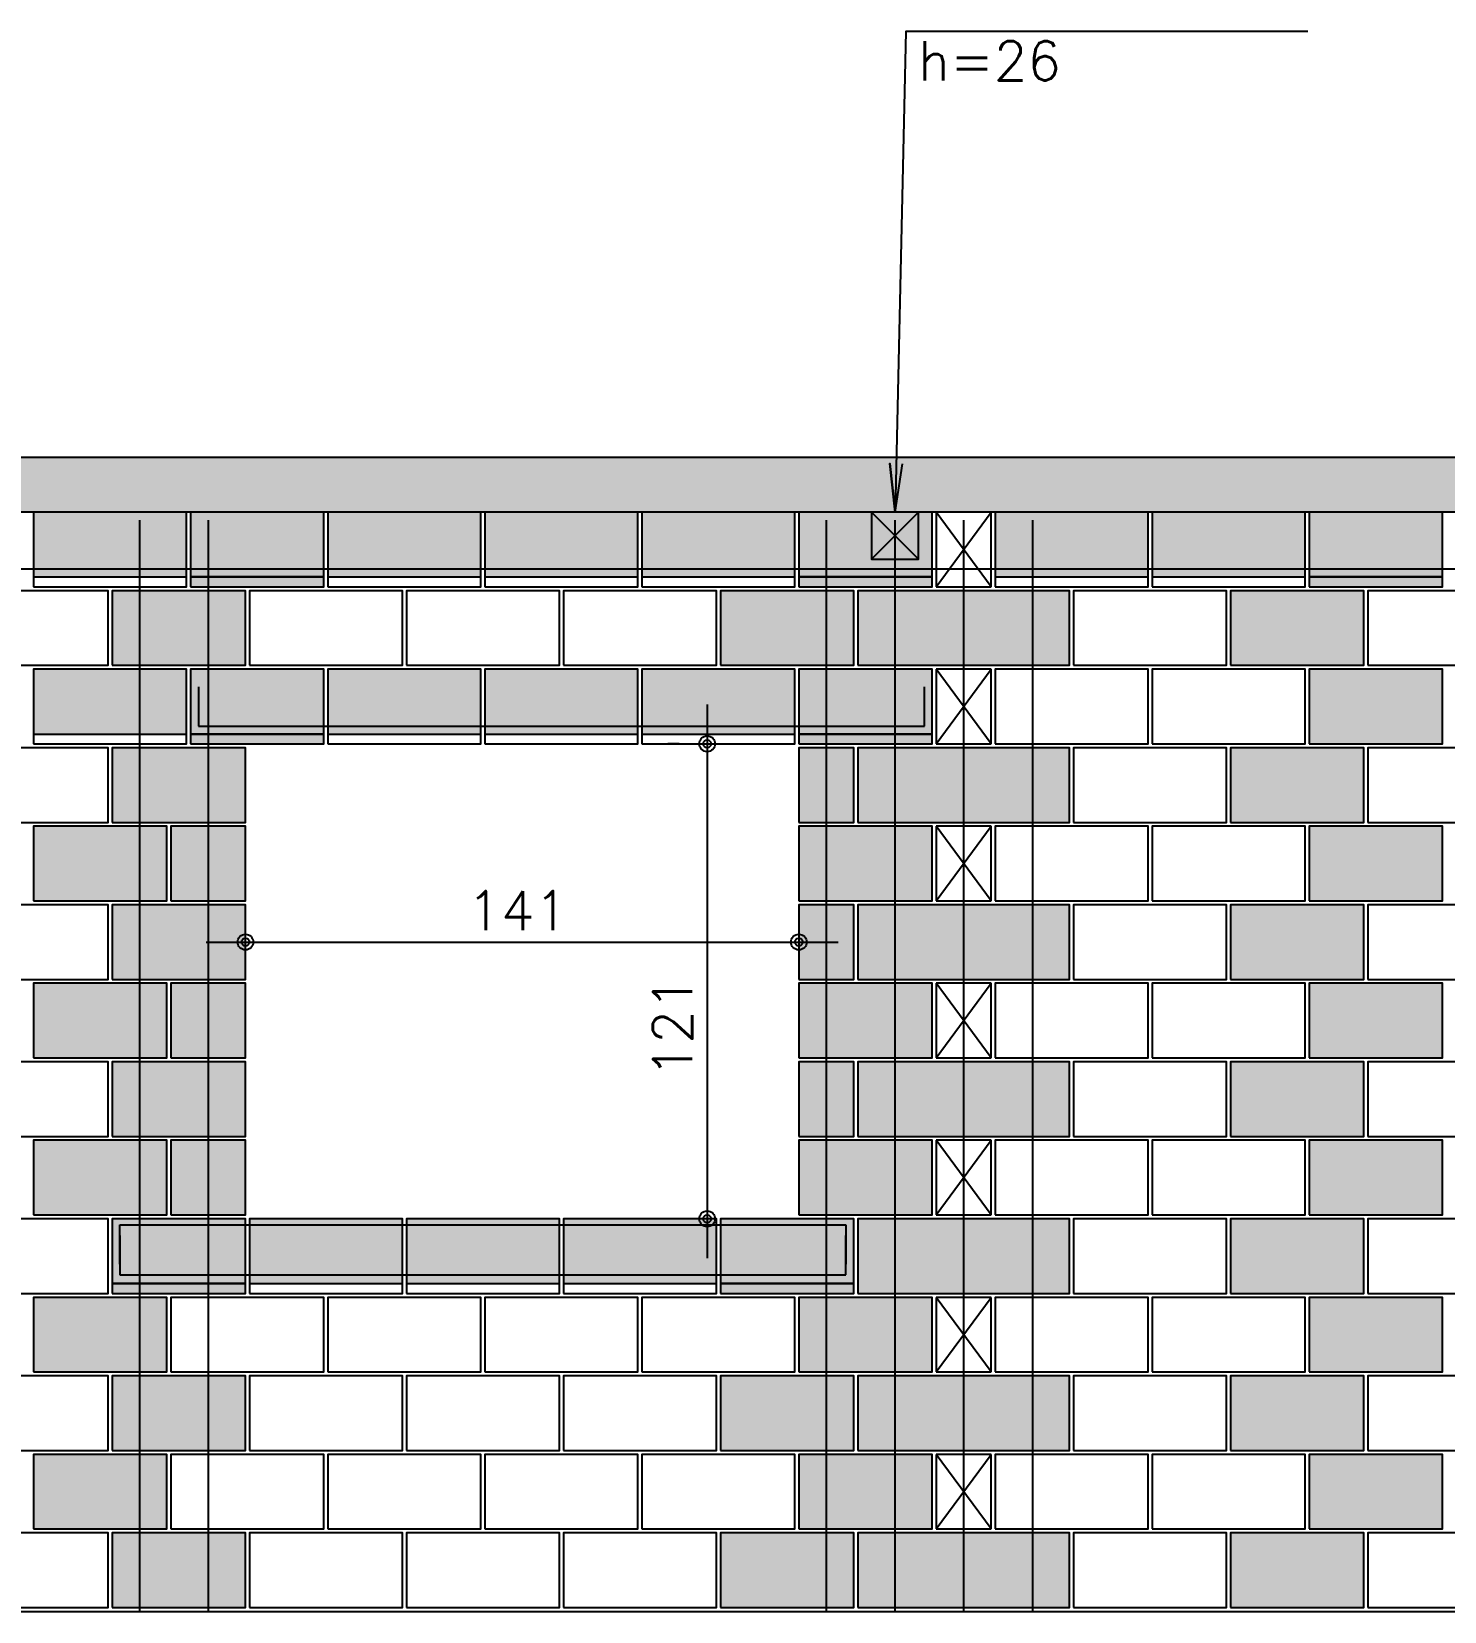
# Model space of a CAD drawing. Extents: x -1 to 122, y -1 to 61.
# Drawn here: x 51.9 to 59.1, y 47.7 to 55.75 of the extents above; entities that cross this region are included whole.
import ezdxf

# ---------------------------------------------------------------- set-up
doc = ezdxf.new("R2010")
doc.units = 0
doc.header["$MEASUREMENT"] = 0
for name, color, linetype in [('PENA_01', 1, 'CONTINUOUS'), ('PENA_02', 2, 'CONTINUOUS'), ('PENA_03', 3, 'CONTINUOUS'), ('PENA_05', 5, 'CONTINUOUS'), ('PENA_09', 254, 'CONTINUOUS'), ('PENA_11', 252, 'CONTINUOUS'), ('PENA_19', 240, 'CONTINUOUS'), ('PENA_21', 100, 'CONTINUOUS'), ('PENA_23', 50, 'CONTINUOUS'), ('PENA_28', 135, 'CONTINUOUS')]:
    doc.layers.add(name, color=color, linetype=linetype)
doc.styles.get("Standard").update_dxf_attribs({"font": 'ROMANS.SHX'})

msp = doc.modelspace()

# ---------------------------------------------------------------- linework, layer by layer
at = {"layer": 'PENA_01', "linetype": 'Continuous'}
for p, q in [((56.184614, 53.302902), (56.424614, 53.062902)), ((56.424614, 53.302902), (56.184614, 53.062902)), ((51.913975, 52.972902), (52.693975, 52.972902)), ((52.713975, 52.972902), (53.393975, 52.972902)), ((53.413975, 52.972902), (54.193975, 52.972902)), ((54.213975, 52.972902), (54.993975, 52.972902)), ((55.013975, 52.972902), (55.793975, 52.972902)), ((55.813975, 52.972902), (56.493975, 52.972902)), ((56.813975, 52.972902), (57.593975, 52.972902)), ((57.613975, 52.972902), (58.393975, 52.972902)), ((58.413975, 52.972902), (59.093975, 52.972902)), ((55.347087, 52.322902), (55.347087, 49.502902)), ((51.913975, 52.172902), (52.693975, 52.172902)), ((52.713975, 52.172902), (53.393975, 52.172902)), ((53.413975, 52.172902), (54.193975, 52.172902)), ((54.213975, 52.172902), (54.993975, 52.172902)), ((55.013975, 52.172902), (55.793975, 52.172902)), ((55.813975, 52.172902), (56.493975, 52.172902)), ((55.203975, 52.122902), (55.147087, 52.122902)), ((52.793975, 51.112902), (56.013975, 51.112902)), ((55.213975, 49.702902), (55.147087, 49.702902)), ((52.313975, 49.372902), (52.993975, 49.372902)), ((53.013975, 49.372902), (53.793975, 49.372902)), ((53.813975, 49.372902), (54.593975, 49.372902)), ((54.613975, 49.372902), (55.393975, 49.372902)), ((55.413975, 49.372902), (56.093975, 49.372902))]:
    msp.add_line(p, q, dxfattribs=at)
msp.add_lwpolyline([(56.184614, 53.302902), (56.184614, 53.062902), (56.424614, 53.062902), (56.424614, 53.302902), (56.184614, 53.302902)], dxfattribs=at)
at = {"layer": 'PENA_02', "linetype": 'Continuous'}
for p, q in [((56.793975, 53.302902), (56.513975, 53.302902)), ((56.513975, 53.302902), (56.513975, 52.922902)), ((56.793975, 52.922902), (56.793975, 53.302902)), ((56.513975, 52.922902), (56.793975, 52.922902)), ((56.793975, 52.502902), (56.513975, 52.502902)), ((56.513975, 52.502902), (56.513975, 52.122902)), ((56.793975, 52.122902), (56.793975, 52.502902)), ((56.513975, 52.122902), (56.793975, 52.122902)), ((56.793975, 51.702902), (56.513975, 51.702902)), ((56.513975, 51.702902), (56.513975, 51.322902)), ((56.793975, 51.322902), (56.793975, 51.702902)), ((56.513975, 51.322902), (56.793975, 51.322902)), ((56.793975, 50.902902), (56.513975, 50.902902)), ((56.513975, 50.902902), (56.513975, 50.522902)), ((56.793975, 50.522902), (56.793975, 50.902902)), ((56.513975, 50.522902), (56.793975, 50.522902)), ((56.793975, 50.102902), (56.513975, 50.102902)), ((56.513975, 50.102902), (56.513975, 49.722902)), ((56.793975, 49.722902), (56.793975, 50.102902)), ((56.513975, 49.722902), (56.793975, 49.722902)), ((56.793975, 49.302902), (56.513975, 49.302902)), ((56.513975, 49.302902), (56.513975, 48.922902)), ((56.793975, 48.922902), (56.793975, 49.302902)), ((56.513975, 48.922902), (56.793975, 48.922902)), ((56.793975, 48.502902), (56.513975, 48.502902)), ((56.513975, 48.502902), (56.513975, 48.122902)), ((56.793975, 48.122902), (56.793975, 48.502902)), ((56.513975, 48.122902), (56.793975, 48.122902)), ((24.013975, 47.702902), (64.493975, 47.702902)), ((24.013975, 47.702902), (64.353975, 47.702902))]:
    msp.add_line(p, q, dxfattribs=at)
for points in [[(24.013975, 53.302902), (24.013975, 53.582902), (64.493975, 53.582902), (64.493975, 53.302902), (32.113975, 53.302902), (32.113975, 52.122902), (24.593975, 52.122902), (24.593975, 53.302902), (24.013975, 53.302902)], [(51.913975, 52.922902), (52.693975, 52.922902), (52.693975, 53.302902), (51.913975, 53.302902), (51.913975, 52.922902)], [(52.713975, 52.922902), (53.393975, 52.922902), (53.393975, 53.302902), (52.713975, 53.302902), (52.713975, 52.922902)], [(53.413975, 52.922902), (54.193975, 52.922902), (54.193975, 53.302902), (53.413975, 53.302902), (53.413975, 52.922902)], [(54.213975, 52.922902), (54.993975, 52.922902), (54.993975, 53.302902), (54.213975, 53.302902), (54.213975, 52.922902)], [(55.013975, 52.922902), (55.793975, 52.922902), (55.793975, 53.302902), (55.013975, 53.302902), (55.013975, 52.922902)], [(55.813975, 52.922902), (56.493975, 52.922902), (56.493975, 53.302902), (55.813975, 53.302902), (55.813975, 52.922902)], [(56.813975, 52.922902), (57.593975, 52.922902), (57.593975, 53.302902), (56.813975, 53.302902), (56.813975, 52.922902)], [(57.613975, 52.922902), (58.393975, 52.922902), (58.393975, 53.302902), (57.613975, 53.302902), (57.613975, 52.922902)], [(58.413975, 52.922902), (59.093975, 52.922902), (59.093975, 53.302902), (58.413975, 53.302902), (58.413975, 52.922902)], [(51.513975, 52.522902), (52.293975, 52.522902), (52.293975, 52.902902), (51.513975, 52.902902), (51.513975, 52.522902)], [(52.313975, 52.522902), (52.993975, 52.522902), (52.993975, 52.902902), (52.313975, 52.902902), (52.313975, 52.522902)], [(53.013975, 52.522902), (53.793975, 52.522902), (53.793975, 52.902902), (53.013975, 52.902902), (53.013975, 52.522902)], [(53.813975, 52.522902), (54.593975, 52.522902), (54.593975, 52.902902), (53.813975, 52.902902), (53.813975, 52.522902)], [(54.613975, 52.522902), (55.393975, 52.522902), (55.393975, 52.902902), (54.613975, 52.902902), (54.613975, 52.522902)], [(55.413975, 52.522902), (56.093975, 52.522902), (56.093975, 52.902902), (55.413975, 52.902902), (55.413975, 52.522902)], [(56.113975, 52.522902), (57.193975, 52.522902), (57.193975, 52.902902), (56.113975, 52.902902), (56.113975, 52.522902)], [(57.213975, 52.522902), (57.993975, 52.522902), (57.993975, 52.902902), (57.213975, 52.902902), (57.213975, 52.522902)], [(58.013975, 52.522902), (58.693975, 52.522902), (58.693975, 52.902902), (58.013975, 52.902902), (58.013975, 52.522902)], [(58.713975, 52.522902), (59.493975, 52.522902), (59.493975, 52.902902), (58.713975, 52.902902), (58.713975, 52.522902)], [(51.913975, 52.122902), (52.693975, 52.122902), (52.693975, 52.502902), (51.913975, 52.502902), (51.913975, 52.122902)], [(52.713975, 52.122902), (53.393975, 52.122902), (53.393975, 52.502902), (52.713975, 52.502902), (52.713975, 52.122902)], [(53.413975, 52.122902), (54.193975, 52.122902), (54.193975, 52.502902), (53.413975, 52.502902), (53.413975, 52.122902)], [(54.213975, 52.122902), (54.993975, 52.122902), (54.993975, 52.502902), (54.213975, 52.502902), (54.213975, 52.122902)], [(55.013975, 52.122902), (55.793975, 52.122902), (55.793975, 52.502902), (55.013975, 52.502902), (55.013975, 52.122902)], [(55.813975, 52.122902), (56.493975, 52.122902), (56.493975, 52.502902), (55.813975, 52.502902), (55.813975, 52.122902)], [(56.813975, 52.122902), (57.593975, 52.122902), (57.593975, 52.502902), (56.813975, 52.502902), (56.813975, 52.122902)], [(57.613975, 52.122902), (58.393975, 52.122902), (58.393975, 52.502902), (57.613975, 52.502902), (57.613975, 52.122902)], [(58.413975, 52.122902), (59.093975, 52.122902), (59.093975, 52.502902), (58.413975, 52.502902), (58.413975, 52.122902)], [(51.513975, 51.722902), (52.293975, 51.722902), (52.293975, 52.102902), (51.513975, 52.102902), (51.513975, 51.722902)], [(52.313975, 51.722902), (52.993975, 51.722902), (52.993975, 52.102902), (52.313975, 52.102902), (52.313975, 51.722902)], [(55.813975, 51.722902), (56.093975, 51.722902), (56.093975, 52.102902), (55.813975, 52.102902), (55.813975, 51.722902)], [(56.113975, 51.722902), (57.193975, 51.722902), (57.193975, 52.102902), (56.113975, 52.102902), (56.113975, 51.722902)], [(57.213975, 51.722902), (57.993975, 51.722902), (57.993975, 52.102902), (57.213975, 52.102902), (57.213975, 51.722902)], [(58.013975, 51.722902), (58.693975, 51.722902), (58.693975, 52.102902), (58.013975, 52.102902), (58.013975, 51.722902)], [(58.713975, 51.722902), (59.493975, 51.722902), (59.493975, 52.102902), (58.713975, 52.102902), (58.713975, 51.722902)], [(51.913975, 51.322902), (52.593975, 51.322902), (52.593975, 51.702902), (51.913975, 51.702902), (51.913975, 51.322902)], [(52.613975, 51.322902), (52.993975, 51.322902), (52.993975, 51.702902), (52.613975, 51.702902), (52.613975, 51.322902)], [(55.813975, 51.322902), (56.493975, 51.322902), (56.493975, 51.702902), (55.813975, 51.702902), (55.813975, 51.322902)], [(56.813975, 51.322902), (57.593975, 51.322902), (57.593975, 51.702902), (56.813975, 51.702902), (56.813975, 51.322902)], [(57.613975, 51.322902), (58.393975, 51.322902), (58.393975, 51.702902), (57.613975, 51.702902), (57.613975, 51.322902)], [(58.413975, 51.322902), (59.093975, 51.322902), (59.093975, 51.702902), (58.413975, 51.702902), (58.413975, 51.322902)], [(51.513975, 50.922902), (52.293975, 50.922902), (52.293975, 51.302902), (51.513975, 51.302902), (51.513975, 50.922902)], [(52.313975, 50.922902), (52.993975, 50.922902), (52.993975, 51.302902), (52.313975, 51.302902), (52.313975, 50.922902)], [(55.813975, 50.922902), (56.093975, 50.922902), (56.093975, 51.302902), (55.813975, 51.302902), (55.813975, 50.922902)], [(56.113975, 50.922902), (57.193975, 50.922902), (57.193975, 51.302902), (56.113975, 51.302902), (56.113975, 50.922902)], [(57.213975, 50.922902), (57.993975, 50.922902), (57.993975, 51.302902), (57.213975, 51.302902), (57.213975, 50.922902)], [(58.013975, 50.922902), (58.693975, 50.922902), (58.693975, 51.302902), (58.013975, 51.302902), (58.013975, 50.922902)], [(58.713975, 50.922902), (59.493975, 50.922902), (59.493975, 51.302902), (58.713975, 51.302902), (58.713975, 50.922902)], [(51.913975, 50.522902), (52.593975, 50.522902), (52.593975, 50.902902), (51.913975, 50.902902), (51.913975, 50.522902)], [(52.613975, 50.522902), (52.993975, 50.522902), (52.993975, 50.902902), (52.613975, 50.902902), (52.613975, 50.522902)], [(55.813975, 50.522902), (56.493975, 50.522902), (56.493975, 50.902902), (55.813975, 50.902902), (55.813975, 50.522902)], [(56.813975, 50.522902), (57.593975, 50.522902), (57.593975, 50.902902), (56.813975, 50.902902), (56.813975, 50.522902)], [(57.613975, 50.522902), (58.393975, 50.522902), (58.393975, 50.902902), (57.613975, 50.902902), (57.613975, 50.522902)], [(58.413975, 50.522902), (59.093975, 50.522902), (59.093975, 50.902902), (58.413975, 50.902902), (58.413975, 50.522902)], [(51.513975, 50.122902), (52.293975, 50.122902), (52.293975, 50.502902), (51.513975, 50.502902), (51.513975, 50.122902)], [(52.313975, 50.122902), (52.993975, 50.122902), (52.993975, 50.502902), (52.313975, 50.502902), (52.313975, 50.122902)], [(55.813975, 50.122902), (56.093975, 50.122902), (56.093975, 50.502902), (55.813975, 50.502902), (55.813975, 50.122902)], [(56.113975, 50.122902), (57.193975, 50.122902), (57.193975, 50.502902), (56.113975, 50.502902), (56.113975, 50.122902)], [(57.213975, 50.122902), (57.993975, 50.122902), (57.993975, 50.502902), (57.213975, 50.502902), (57.213975, 50.122902)], [(58.013975, 50.122902), (58.693975, 50.122902), (58.693975, 50.502902), (58.013975, 50.502902), (58.013975, 50.122902)], [(58.713975, 50.122902), (59.493975, 50.122902), (59.493975, 50.502902), (58.713975, 50.502902), (58.713975, 50.122902)], [(51.913975, 49.722902), (52.593975, 49.722902), (52.593975, 50.102902), (51.913975, 50.102902), (51.913975, 49.722902)], [(52.613975, 49.722902), (52.993975, 49.722902), (52.993975, 50.102902), (52.613975, 50.102902), (52.613975, 49.722902)], [(55.813975, 49.722902), (56.493975, 49.722902), (56.493975, 50.102902), (55.813975, 50.102902), (55.813975, 49.722902)], [(56.813975, 49.722902), (57.593975, 49.722902), (57.593975, 50.102902), (56.813975, 50.102902), (56.813975, 49.722902)], [(57.613975, 49.722902), (58.393975, 49.722902), (58.393975, 50.102902), (57.613975, 50.102902), (57.613975, 49.722902)], [(58.413975, 49.722902), (59.093975, 49.722902), (59.093975, 50.102902), (58.413975, 50.102902), (58.413975, 49.722902)], [(51.513975, 49.322902), (52.293975, 49.322902), (52.293975, 49.702902), (51.513975, 49.702902), (51.513975, 49.322902)], [(52.313975, 49.322902), (52.993975, 49.322902), (52.993975, 49.702902), (52.313975, 49.702902), (52.313975, 49.322902)], [(53.013975, 49.322902), (53.793975, 49.322902), (53.793975, 49.702902), (53.013975, 49.702902), (53.013975, 49.322902)], [(53.813975, 49.322902), (54.593975, 49.322902), (54.593975, 49.702902), (53.813975, 49.702902), (53.813975, 49.322902)], [(54.613975, 49.322902), (55.393975, 49.322902), (55.393975, 49.702902), (54.613975, 49.702902), (54.613975, 49.322902)], [(55.413975, 49.322902), (56.093975, 49.322902), (56.093975, 49.702902), (55.413975, 49.702902), (55.413975, 49.322902)], [(56.113975, 49.322902), (57.193975, 49.322902), (57.193975, 49.702902), (56.113975, 49.702902), (56.113975, 49.322902)], [(57.213975, 49.322902), (57.993975, 49.322902), (57.993975, 49.702902), (57.213975, 49.702902), (57.213975, 49.322902)], [(58.013975, 49.322902), (58.693975, 49.322902), (58.693975, 49.702902), (58.013975, 49.702902), (58.013975, 49.322902)], [(58.713975, 49.322902), (59.493975, 49.322902), (59.493975, 49.702902), (58.713975, 49.702902), (58.713975, 49.322902)], [(51.913975, 48.922902), (52.593975, 48.922902), (52.593975, 49.302902), (51.913975, 49.302902), (51.913975, 48.922902)], [(52.613975, 48.922902), (53.393975, 48.922902), (53.393975, 49.302902), (52.613975, 49.302902), (52.613975, 48.922902)], [(53.413975, 48.922902), (54.193975, 48.922902), (54.193975, 49.302902), (53.413975, 49.302902), (53.413975, 48.922902)], [(54.213975, 48.922902), (54.993975, 48.922902), (54.993975, 49.302902), (54.213975, 49.302902), (54.213975, 48.922902)], [(55.013975, 48.922902), (55.793975, 48.922902), (55.793975, 49.302902), (55.013975, 49.302902), (55.013975, 48.922902)], [(55.813975, 48.922902), (56.493975, 48.922902), (56.493975, 49.302902), (55.813975, 49.302902), (55.813975, 48.922902)], [(56.813975, 48.922902), (57.593975, 48.922902), (57.593975, 49.302902), (56.813975, 49.302902), (56.813975, 48.922902)], [(57.613975, 48.922902), (58.393975, 48.922902), (58.393975, 49.302902), (57.613975, 49.302902), (57.613975, 48.922902)], [(58.413975, 48.922902), (59.093975, 48.922902), (59.093975, 49.302902), (58.413975, 49.302902), (58.413975, 48.922902)], [(51.513975, 48.522902), (52.293975, 48.522902), (52.293975, 48.902902), (51.513975, 48.902902), (51.513975, 48.522902)], [(52.313975, 48.522902), (52.993975, 48.522902), (52.993975, 48.902902), (52.313975, 48.902902), (52.313975, 48.522902)], [(53.013975, 48.522902), (53.793975, 48.522902), (53.793975, 48.902902), (53.013975, 48.902902), (53.013975, 48.522902)], [(53.813975, 48.522902), (54.593975, 48.522902), (54.593975, 48.902902), (53.813975, 48.902902), (53.813975, 48.522902)], [(54.613975, 48.522902), (55.393975, 48.522902), (55.393975, 48.902902), (54.613975, 48.902902), (54.613975, 48.522902)], [(55.413975, 48.522902), (56.093975, 48.522902), (56.093975, 48.902902), (55.413975, 48.902902), (55.413975, 48.522902)], [(56.113975, 48.522902), (57.193975, 48.522902), (57.193975, 48.902902), (56.113975, 48.902902), (56.113975, 48.522902)], [(57.213975, 48.522902), (57.993975, 48.522902), (57.993975, 48.902902), (57.213975, 48.902902), (57.213975, 48.522902)], [(58.013975, 48.522902), (58.693975, 48.522902), (58.693975, 48.902902), (58.013975, 48.902902), (58.013975, 48.522902)], [(58.713975, 48.522902), (59.493975, 48.522902), (59.493975, 48.902902), (58.713975, 48.902902), (58.713975, 48.522902)], [(51.913975, 48.122902), (52.593975, 48.122902), (52.593975, 48.502902), (51.913975, 48.502902), (51.913975, 48.122902)], [(52.613975, 48.122902), (53.393975, 48.122902), (53.393975, 48.502902), (52.613975, 48.502902), (52.613975, 48.122902)], [(53.413975, 48.122902), (54.193975, 48.122902), (54.193975, 48.502902), (53.413975, 48.502902), (53.413975, 48.122902)], [(54.213975, 48.122902), (54.993975, 48.122902), (54.993975, 48.502902), (54.213975, 48.502902), (54.213975, 48.122902)], [(55.013975, 48.122902), (55.793975, 48.122902), (55.793975, 48.502902), (55.013975, 48.502902), (55.013975, 48.122902)], [(55.813975, 48.122902), (56.493975, 48.122902), (56.493975, 48.502902), (55.813975, 48.502902), (55.813975, 48.122902)], [(56.813975, 48.122902), (57.593975, 48.122902), (57.593975, 48.502902), (56.813975, 48.502902), (56.813975, 48.122902)], [(57.613975, 48.122902), (58.393975, 48.122902), (58.393975, 48.502902), (57.613975, 48.502902), (57.613975, 48.122902)], [(58.413975, 48.122902), (59.093975, 48.122902), (59.093975, 48.502902), (58.413975, 48.502902), (58.413975, 48.122902)], [(51.513975, 47.722902), (52.293975, 47.722902), (52.293975, 48.102902), (51.513975, 48.102902), (51.513975, 47.722902)], [(52.313975, 47.722902), (52.993975, 47.722902), (52.993975, 48.102902), (52.313975, 48.102902), (52.313975, 47.722902)], [(53.013975, 47.722902), (53.793975, 47.722902), (53.793975, 48.102902), (53.013975, 48.102902), (53.013975, 47.722902)], [(53.813975, 47.722902), (54.593975, 47.722902), (54.593975, 48.102902), (53.813975, 48.102902), (53.813975, 47.722902)], [(54.613975, 47.722902), (55.393975, 47.722902), (55.393975, 48.102902), (54.613975, 48.102902), (54.613975, 47.722902)], [(55.413975, 47.722902), (56.093975, 47.722902), (56.093975, 48.102902), (55.413975, 48.102902), (55.413975, 47.722902)], [(56.113975, 47.722902), (57.193975, 47.722902), (57.193975, 48.102902), (56.113975, 48.102902), (56.113975, 47.722902)], [(57.213975, 47.722902), (57.993975, 47.722902), (57.993975, 48.102902), (57.213975, 48.102902), (57.213975, 47.722902)], [(58.013975, 47.722902), (58.693975, 47.722902), (58.693975, 48.102902), (58.013975, 48.102902), (58.013975, 47.722902)], [(58.713975, 47.722902), (59.493975, 47.722902), (59.493975, 48.102902), (58.713975, 48.102902), (58.713975, 47.722902)]]:
    msp.add_lwpolyline(points, dxfattribs=at)
for centre, radius in [((55.347087, 52.122902), 0.04), ((55.347087, 52.122902), 0.02), ((52.993975, 51.112902), 0.04), ((52.993975, 51.112902), 0.02), ((55.813975, 51.112902), 0.04), ((55.813975, 51.112902), 0.02), ((55.347087, 49.702902), 0.04), ((55.347087, 49.702902), 0.02)]:
    msp.add_circle(centre, radius, dxfattribs=at)
at = {"layer": 'PENA_03', "linetype": 'Continuous'}
for p, q in [((56.513975, 52.922902), (56.793975, 53.302902)), ((56.793975, 52.922902), (56.513975, 53.302902)), ((56.513975, 52.122902), (56.793975, 52.502902)), ((56.793975, 52.122902), (56.513975, 52.502902)), ((55.403975, 52.122902), (55.403975, 52.122902)), ((56.513975, 51.322902), (56.793975, 51.702902)), ((56.793975, 51.322902), (56.513975, 51.702902)), ((52.993975, 51.112902), (52.993975, 51.112902)), ((55.813975, 51.112902), (55.813975, 51.112902)), ((56.513975, 50.522902), (56.793975, 50.902902)), ((56.793975, 50.522902), (56.513975, 50.902902)), ((56.513975, 49.722902), (56.793975, 50.102902)), ((56.793975, 49.722902), (56.513975, 50.102902)), ((55.413975, 49.702902), (55.413975, 49.702902)), ((56.513975, 48.922902), (56.793975, 49.302902)), ((56.793975, 48.922902), (56.513975, 49.302902)), ((56.513975, 48.122902), (56.793975, 48.502902)), ((56.793975, 48.122902), (56.513975, 48.502902))]:
    msp.add_line(p, q, dxfattribs=at)
msp.add_lwpolyline([(58.408544, 55.751419), (56.359453, 55.751419), (56.304614, 53.302902), (56.27754, 53.551432), (56.304614, 53.302902), (56.342787, 53.549971)], dxfattribs=at)
at = {"layer": 'PENA_05', "linetype": 'Continuous'}
for p, q in [((64.393975, 53.012901), (47.89812, 53.012906)), ((52.753975, 52.412902), (52.753975, 52.212902)), ((56.453975, 52.212902), (56.453975, 52.412902)), ((52.753975, 52.212902), (56.453975, 52.212902)), ((52.353975, 49.471801), (52.353975, 49.671801)), ((52.353975, 49.671801), (56.053975, 49.671801)), ((56.053975, 49.671801), (56.053975, 49.471801)), ((52.353975, 49.617707), (52.353975, 49.417707)), ((56.053975, 49.417707), (56.053975, 49.617707)), ((52.353975, 49.417707), (56.053975, 49.417707))]:
    msp.add_line(p, q, dxfattribs=at)
for points in [[(52.453975, 53.262902), (52.453975, 47.702902)], [(52.803975, 53.262902), (52.803975, 47.702902)], [(55.953975, 53.262902), (55.953975, 47.702902)], [(56.303975, 53.262902), (56.303975, 47.702902)], [(56.653975, 53.262902), (56.653975, 47.702902)], [(57.003975, 53.262902), (57.003975, 47.702902)]]:
    msp.add_lwpolyline(points, dxfattribs=at)
at = {"layer": 'PENA_09', "linetype": 'Continuous'}
for points in [[(51.913975, 52.972902), (52.693975, 52.972902), (52.693975, 53.302902), (51.913975, 53.302902), (51.913975, 52.972902)], [(52.713975, 52.972902), (53.393975, 52.972902), (53.393975, 53.302902), (52.713975, 53.302902), (52.713975, 52.972902)], [(53.413975, 52.972902), (54.193975, 52.972902), (54.193975, 53.302902), (53.413975, 53.302902), (53.413975, 52.972902)], [(54.213975, 52.972902), (54.993975, 52.972902), (54.993975, 53.302902), (54.213975, 53.302902), (54.213975, 52.972902)], [(55.013975, 52.972902), (55.793975, 52.972902), (55.793975, 53.302902), (55.013975, 53.302902), (55.013975, 52.972902)], [(55.813975, 52.972902), (56.493975, 52.972902), (56.493975, 53.302902), (55.813975, 53.302902), (55.813975, 52.972902)], [(56.813975, 52.972902), (57.593975, 52.972902), (57.593975, 53.302902), (56.813975, 53.302902), (56.813975, 52.972902)], [(57.613975, 52.972902), (58.393975, 52.972902), (58.393975, 53.302902), (57.613975, 53.302902), (57.613975, 52.972902)], [(58.413975, 52.972902), (59.093975, 52.972902), (59.093975, 53.302902), (58.413975, 53.302902), (58.413975, 52.972902)], [(51.913975, 52.172902), (52.693975, 52.172902), (52.693975, 52.502902), (51.913975, 52.502902), (51.913975, 52.172902)], [(52.713975, 52.172902), (53.393975, 52.172902), (53.393975, 52.502902), (52.713975, 52.502902), (52.713975, 52.172902)], [(53.413975, 52.172902), (54.193975, 52.172902), (54.193975, 52.502902), (53.413975, 52.502902), (53.413975, 52.172902)], [(54.213975, 52.172902), (54.993975, 52.172902), (54.993975, 52.502902), (54.213975, 52.502902), (54.213975, 52.172902)], [(55.013975, 52.172902), (55.793975, 52.172902), (55.793975, 52.502902), (55.013975, 52.502902), (55.013975, 52.172902)], [(55.813975, 52.172902), (56.493975, 52.172902), (56.493975, 52.502902), (55.813975, 52.502902), (55.813975, 52.172902)], [(52.313975, 49.372902), (52.993975, 49.372902), (52.993975, 49.702902), (52.313975, 49.702902), (52.313975, 49.372902)], [(53.013975, 49.372902), (53.793975, 49.372902), (53.793975, 49.702902), (53.013975, 49.702902), (53.013975, 49.372902)], [(53.813975, 49.372902), (54.593975, 49.372902), (54.593975, 49.702902), (53.813975, 49.702902), (53.813975, 49.372902)], [(54.613975, 49.372902), (55.393975, 49.372902), (55.393975, 49.702902), (54.613975, 49.702902), (54.613975, 49.372902)], [(55.413975, 49.372902), (56.093975, 49.372902), (56.093975, 49.702902), (55.413975, 49.702902), (55.413975, 49.372902)]]:
    msp.add_lwpolyline(points, dxfattribs=at)
for points in [[(51.913975, 52.972902), (52.693975, 52.972902), (52.693975, 53.302902)], [(51.913975, 52.972902), (52.693975, 53.302902), (51.913975, 53.302902)], [(51.913975, 52.972902), (51.913975, 53.302902), (51.913975, 52.972902)], [(52.713975, 52.972902), (53.393975, 52.972902), (53.393975, 53.302902)], [(52.713975, 52.972902), (53.393975, 53.302902), (52.713975, 53.302902)], [(52.713975, 52.972902), (52.713975, 53.302902), (52.713975, 52.972902)], [(53.413975, 52.972902), (54.193975, 52.972902), (54.193975, 53.302902)], [(53.413975, 52.972902), (54.193975, 53.302902), (53.413975, 53.302902)], [(53.413975, 52.972902), (53.413975, 53.302902), (53.413975, 52.972902)], [(54.213975, 52.972902), (54.993975, 52.972902), (54.993975, 53.302902)], [(54.213975, 52.972902), (54.993975, 53.302902), (54.213975, 53.302902)], [(54.213975, 52.972902), (54.213975, 53.302902), (54.213975, 52.972902)], [(55.013975, 52.972902), (55.793975, 52.972902), (55.793975, 53.302902)], [(55.013975, 52.972902), (55.793975, 53.302902), (55.013975, 53.302902)], [(55.013975, 52.972902), (55.013975, 53.302902), (55.013975, 52.972902)], [(55.813975, 52.972902), (56.493975, 52.972902), (56.493975, 53.302902)], [(55.813975, 52.972902), (56.493975, 53.302902), (55.813975, 53.302902)], [(55.813975, 52.972902), (55.813975, 53.302902), (55.813975, 52.972902)], [(56.813975, 52.972902), (57.593975, 52.972902), (57.593975, 53.302902)], [(56.813975, 52.972902), (57.593975, 53.302902), (56.813975, 53.302902)], [(56.813975, 52.972902), (56.813975, 53.302902), (56.813975, 52.972902)], [(57.613975, 52.972902), (58.393975, 52.972902), (58.393975, 53.302902)], [(57.613975, 52.972902), (58.393975, 53.302902), (57.613975, 53.302902)], [(57.613975, 52.972902), (57.613975, 53.302902), (57.613975, 52.972902)], [(58.413975, 52.972902), (59.093975, 52.972902), (59.093975, 53.302902)], [(58.413975, 52.972902), (59.093975, 53.302902), (58.413975, 53.302902)], [(58.413975, 52.972902), (58.413975, 53.302902), (58.413975, 52.972902)], [(51.913975, 52.172902), (52.693975, 52.172902), (52.693975, 52.502902)], [(51.913975, 52.172902), (52.693975, 52.502902), (51.913975, 52.502902)], [(51.913975, 52.172902), (51.913975, 52.502902), (51.913975, 52.172902)], [(52.713975, 52.172902), (53.393975, 52.172902), (53.393975, 52.502902)], [(52.713975, 52.172902), (53.393975, 52.502902), (52.713975, 52.502902)], [(52.713975, 52.172902), (52.713975, 52.502902), (52.713975, 52.172902)], [(53.413975, 52.172902), (54.193975, 52.172902), (54.193975, 52.502902)], [(53.413975, 52.172902), (54.193975, 52.502902), (53.413975, 52.502902)], [(53.413975, 52.172902), (53.413975, 52.502902), (53.413975, 52.172902)], [(54.213975, 52.172902), (54.993975, 52.172902), (54.993975, 52.502902)], [(54.213975, 52.172902), (54.993975, 52.502902), (54.213975, 52.502902)], [(54.213975, 52.172902), (54.213975, 52.502902), (54.213975, 52.172902)], [(55.013975, 52.172902), (55.793975, 52.172902), (55.793975, 52.502902)], [(55.013975, 52.172902), (55.793975, 52.502902), (55.013975, 52.502902)], [(55.013975, 52.172902), (55.013975, 52.502902), (55.013975, 52.172902)], [(55.813975, 52.172902), (56.493975, 52.172902), (56.493975, 52.502902)], [(55.813975, 52.172902), (56.493975, 52.502902), (55.813975, 52.502902)], [(55.813975, 52.172902), (55.813975, 52.502902), (55.813975, 52.172902)], [(52.313975, 49.372902), (52.993975, 49.372902), (52.993975, 49.702902)], [(52.313975, 49.372902), (52.993975, 49.702902), (52.313975, 49.702902)], [(52.313975, 49.372902), (52.313975, 49.702902), (52.313975, 49.372902)], [(53.013975, 49.372902), (53.793975, 49.372902), (53.793975, 49.702902)], [(53.013975, 49.372902), (53.793975, 49.702902), (53.013975, 49.702902)], [(53.013975, 49.372902), (53.013975, 49.702902), (53.013975, 49.372902)], [(53.813975, 49.372902), (54.593975, 49.372902), (54.593975, 49.702902)], [(53.813975, 49.372902), (54.593975, 49.702902), (53.813975, 49.702902)], [(53.813975, 49.372902), (53.813975, 49.702902), (53.813975, 49.372902)], [(54.613975, 49.372902), (55.393975, 49.372902), (55.393975, 49.702902)], [(54.613975, 49.372902), (55.393975, 49.702902), (54.613975, 49.702902)], [(54.613975, 49.372902), (54.613975, 49.702902), (54.613975, 49.372902)], [(55.413975, 49.372902), (56.093975, 49.372902), (56.093975, 49.702902)], [(55.413975, 49.372902), (56.093975, 49.702902), (55.413975, 49.702902)], [(55.413975, 49.372902), (55.413975, 49.702902), (55.413975, 49.372902)]]:
    msp.add_solid(points, dxfattribs=at)
at = {"layer": 'PENA_11', "linetype": 'Continuous'}
for points in [[(24.013975, 53.302902), (24.013975, 53.582902), (64.493975, 53.582902)], [(24.013975, 53.302902), (64.493975, 53.582902), (24.593975, 53.302902)], [(32.113975, 53.302902), (24.593975, 53.302902), (64.493975, 53.582902)], [(32.113975, 53.302902), (64.493975, 53.582902), (64.493975, 53.302902)]]:
    msp.add_solid(points, dxfattribs=at)
at = {"layer": 'PENA_19', "linetype": 'Continuous'}
for points in [[(56.113975, 52.522902), (57.193975, 52.522902), (57.193975, 52.902902), (56.113975, 52.902902), (56.113975, 52.522902)], [(56.113975, 51.722902), (57.193975, 51.722902), (57.193975, 52.102902), (56.113975, 52.102902), (56.113975, 51.722902)], [(56.113975, 50.922902), (57.193975, 50.922902), (57.193975, 51.302902), (56.113975, 51.302902), (56.113975, 50.922902)], [(56.113975, 50.122902), (57.193975, 50.122902), (57.193975, 50.502902), (56.113975, 50.502902), (56.113975, 50.122902)], [(56.113975, 49.322902), (57.193975, 49.322902), (57.193975, 49.702902), (56.113975, 49.702902), (56.113975, 49.322902)], [(56.113975, 48.522902), (57.193975, 48.522902), (57.193975, 48.902902), (56.113975, 48.902902), (56.113975, 48.522902)], [(56.113975, 47.722902), (57.193975, 47.722902), (57.193975, 48.102902), (56.113975, 48.102902), (56.113975, 47.722902)]]:
    msp.add_lwpolyline(points, dxfattribs=at)
for points in [[(56.113975, 52.522902), (57.193975, 52.522902), (57.193975, 52.902902)], [(56.113975, 52.522902), (57.193975, 52.902902), (56.113975, 52.902902)], [(56.113975, 52.522902), (56.113975, 52.902902), (56.113975, 52.522902)], [(56.113975, 51.722902), (57.193975, 51.722902), (57.193975, 52.102902)], [(56.113975, 51.722902), (57.193975, 52.102902), (56.113975, 52.102902)], [(56.113975, 51.722902), (56.113975, 52.102902), (56.113975, 51.722902)], [(56.113975, 50.922902), (57.193975, 50.922902), (57.193975, 51.302902)], [(56.113975, 50.922902), (57.193975, 51.302902), (56.113975, 51.302902)], [(56.113975, 50.922902), (56.113975, 51.302902), (56.113975, 50.922902)], [(56.113975, 50.122902), (57.193975, 50.122902), (57.193975, 50.502902)], [(56.113975, 50.122902), (57.193975, 50.502902), (56.113975, 50.502902)], [(56.113975, 50.122902), (56.113975, 50.502902), (56.113975, 50.122902)], [(56.113975, 49.322902), (57.193975, 49.322902), (57.193975, 49.702902)], [(56.113975, 49.322902), (57.193975, 49.702902), (56.113975, 49.702902)], [(56.113975, 49.322902), (56.113975, 49.702902), (56.113975, 49.322902)], [(56.113975, 48.522902), (57.193975, 48.522902), (57.193975, 48.902902)], [(56.113975, 48.522902), (57.193975, 48.902902), (56.113975, 48.902902)], [(56.113975, 48.522902), (56.113975, 48.902902), (56.113975, 48.522902)], [(56.113975, 47.722902), (57.193975, 47.722902), (57.193975, 48.102902)], [(56.113975, 47.722902), (57.193975, 48.102902), (56.113975, 48.102902)], [(56.113975, 47.722902), (56.113975, 48.102902), (56.113975, 47.722902)]]:
    msp.add_solid(points, dxfattribs=at)
at = {"layer": 'PENA_21', "linetype": 'Continuous'}
for points in [[(52.713975, 52.922902), (53.393975, 52.922902), (53.393975, 52.972902), (52.713975, 52.972902), (52.713975, 52.922902)], [(55.813975, 52.922902), (56.493975, 52.922902), (56.493975, 52.972902), (55.813975, 52.972902), (55.813975, 52.922902)], [(58.413975, 52.922902), (59.093975, 52.922902), (59.093975, 52.972902), (58.413975, 52.972902), (58.413975, 52.922902)], [(52.313975, 52.522902), (52.993975, 52.522902), (52.993975, 52.902902), (52.313975, 52.902902), (52.313975, 52.522902)], [(55.413975, 52.522902), (56.093975, 52.522902), (56.093975, 52.902902), (55.413975, 52.902902), (55.413975, 52.522902)], [(58.013975, 52.522902), (58.693975, 52.522902), (58.693975, 52.902902), (58.013975, 52.902902), (58.013975, 52.522902)], [(58.413975, 52.122902), (59.093975, 52.122902), (59.093975, 52.502902), (58.413975, 52.502902), (58.413975, 52.122902)], [(52.713975, 52.122902), (53.393975, 52.122902), (53.393975, 52.172902), (52.713975, 52.172902), (52.713975, 52.122902)], [(55.813975, 52.122902), (56.493975, 52.122902), (56.493975, 52.172902), (55.813975, 52.172902), (55.813975, 52.122902)], [(52.313975, 51.722902), (52.993975, 51.722902), (52.993975, 52.102902), (52.313975, 52.102902), (52.313975, 51.722902)], [(58.013975, 51.722902), (58.693975, 51.722902), (58.693975, 52.102902), (58.013975, 52.102902), (58.013975, 51.722902)], [(51.913975, 51.322902), (52.593975, 51.322902), (52.593975, 51.702902), (51.913975, 51.702902), (51.913975, 51.322902)], [(55.813975, 51.322902), (56.493975, 51.322902), (56.493975, 51.702902), (55.813975, 51.702902), (55.813975, 51.322902)], [(58.413975, 51.322902), (59.093975, 51.322902), (59.093975, 51.702902), (58.413975, 51.702902), (58.413975, 51.322902)], [(52.313975, 50.922902), (52.993975, 50.922902), (52.993975, 51.302902), (52.313975, 51.302902), (52.313975, 50.922902)], [(58.013975, 50.922902), (58.693975, 50.922902), (58.693975, 51.302902), (58.013975, 51.302902), (58.013975, 50.922902)], [(51.913975, 50.522902), (52.593975, 50.522902), (52.593975, 50.902902), (51.913975, 50.902902), (51.913975, 50.522902)], [(55.813975, 50.522902), (56.493975, 50.522902), (56.493975, 50.902902), (55.813975, 50.902902), (55.813975, 50.522902)], [(58.413975, 50.522902), (59.093975, 50.522902), (59.093975, 50.902902), (58.413975, 50.902902), (58.413975, 50.522902)], [(52.313975, 50.122902), (52.993975, 50.122902), (52.993975, 50.502902), (52.313975, 50.502902), (52.313975, 50.122902)], [(58.013975, 50.122902), (58.693975, 50.122902), (58.693975, 50.502902), (58.013975, 50.502902), (58.013975, 50.122902)], [(51.913975, 49.722902), (52.593975, 49.722902), (52.593975, 50.102902), (51.913975, 50.102902), (51.913975, 49.722902)], [(55.813975, 49.722902), (56.493975, 49.722902), (56.493975, 50.102902), (55.813975, 50.102902), (55.813975, 49.722902)], [(58.413975, 49.722902), (59.093975, 49.722902), (59.093975, 50.102902), (58.413975, 50.102902), (58.413975, 49.722902)], [(58.013975, 49.322902), (58.693975, 49.322902), (58.693975, 49.702902), (58.013975, 49.702902), (58.013975, 49.322902)], [(52.313975, 49.322902), (52.993975, 49.322902), (52.993975, 49.372902), (52.313975, 49.372902), (52.313975, 49.322902)], [(55.413975, 49.322902), (56.093975, 49.322902), (56.093975, 49.372902), (55.413975, 49.372902), (55.413975, 49.322902)], [(51.913975, 48.922902), (52.593975, 48.922902), (52.593975, 49.302902), (51.913975, 49.302902), (51.913975, 48.922902)], [(55.813975, 48.922902), (56.493975, 48.922902), (56.493975, 49.302902), (55.813975, 49.302902), (55.813975, 48.922902)], [(58.413975, 48.922902), (59.093975, 48.922902), (59.093975, 49.302902), (58.413975, 49.302902), (58.413975, 48.922902)], [(52.313975, 48.522902), (52.993975, 48.522902), (52.993975, 48.902902), (52.313975, 48.902902), (52.313975, 48.522902)], [(55.413975, 48.522902), (56.093975, 48.522902), (56.093975, 48.902902), (55.413975, 48.902902), (55.413975, 48.522902)], [(58.013975, 48.522902), (58.693975, 48.522902), (58.693975, 48.902902), (58.013975, 48.902902), (58.013975, 48.522902)], [(51.913975, 48.122902), (52.593975, 48.122902), (52.593975, 48.502902), (51.913975, 48.502902), (51.913975, 48.122902)], [(55.813975, 48.122902), (56.493975, 48.122902), (56.493975, 48.502902), (55.813975, 48.502902), (55.813975, 48.122902)], [(58.413975, 48.122902), (59.093975, 48.122902), (59.093975, 48.502902), (58.413975, 48.502902), (58.413975, 48.122902)], [(52.313975, 47.722902), (52.993975, 47.722902), (52.993975, 48.102902), (52.313975, 48.102902), (52.313975, 47.722902)], [(55.413975, 47.722902), (56.093975, 47.722902), (56.093975, 48.102902), (55.413975, 48.102902), (55.413975, 47.722902)], [(58.013975, 47.722902), (58.693975, 47.722902), (58.693975, 48.102902), (58.013975, 48.102902), (58.013975, 47.722902)]]:
    msp.add_lwpolyline(points, dxfattribs=at)
for points in [[(52.713975, 52.922902), (53.393975, 52.922902), (53.393975, 52.972902)], [(52.713975, 52.922902), (53.393975, 52.972902), (52.713975, 52.972902)], [(52.713975, 52.922902), (52.713975, 52.972902), (52.713975, 52.922902)], [(55.813975, 52.922902), (56.493975, 52.922902), (56.493975, 52.972902)], [(55.813975, 52.922902), (56.493975, 52.972902), (55.813975, 52.972902)], [(55.813975, 52.922902), (55.813975, 52.972902), (55.813975, 52.922902)], [(58.413975, 52.922902), (59.093975, 52.922902), (59.093975, 52.972902)], [(58.413975, 52.922902), (59.093975, 52.972902), (58.413975, 52.972902)], [(58.413975, 52.922902), (58.413975, 52.972902), (58.413975, 52.922902)], [(52.313975, 52.522902), (52.993975, 52.522902), (52.993975, 52.902902)], [(52.313975, 52.522902), (52.993975, 52.902902), (52.313975, 52.902902)], [(52.313975, 52.522902), (52.313975, 52.902902), (52.313975, 52.522902)], [(55.413975, 52.522902), (56.093975, 52.522902), (56.093975, 52.902902)], [(55.413975, 52.522902), (56.093975, 52.902902), (55.413975, 52.902902)], [(55.413975, 52.522902), (55.413975, 52.902902), (55.413975, 52.522902)], [(58.013975, 52.522902), (58.693975, 52.522902), (58.693975, 52.902902)], [(58.013975, 52.522902), (58.693975, 52.902902), (58.013975, 52.902902)], [(58.013975, 52.522902), (58.013975, 52.902902), (58.013975, 52.522902)], [(58.413975, 52.122902), (59.093975, 52.122902), (59.093975, 52.502902)], [(58.413975, 52.122902), (59.093975, 52.502902), (58.413975, 52.502902)], [(58.413975, 52.122902), (58.413975, 52.502902), (58.413975, 52.122902)], [(52.713975, 52.122902), (53.393975, 52.122902), (53.393975, 52.172902)], [(52.713975, 52.122902), (53.393975, 52.172902), (52.713975, 52.172902)], [(52.713975, 52.122902), (52.713975, 52.172902), (52.713975, 52.122902)], [(55.813975, 52.122902), (56.493975, 52.122902), (56.493975, 52.172902)], [(55.813975, 52.122902), (56.493975, 52.172902), (55.813975, 52.172902)], [(55.813975, 52.122902), (55.813975, 52.172902), (55.813975, 52.122902)], [(52.313975, 51.722902), (52.993975, 51.722902), (52.993975, 52.102902)], [(52.313975, 51.722902), (52.993975, 52.102902), (52.313975, 52.102902)], [(52.313975, 51.722902), (52.313975, 52.102902), (52.313975, 51.722902)], [(58.013975, 51.722902), (58.693975, 51.722902), (58.693975, 52.102902)], [(58.013975, 51.722902), (58.693975, 52.102902), (58.013975, 52.102902)], [(58.013975, 51.722902), (58.013975, 52.102902), (58.013975, 51.722902)], [(51.913975, 51.322902), (52.593975, 51.322902), (52.593975, 51.702902)], [(51.913975, 51.322902), (52.593975, 51.702902), (51.913975, 51.702902)], [(51.913975, 51.322902), (51.913975, 51.702902), (51.913975, 51.322902)], [(55.813975, 51.322902), (56.493975, 51.322902), (56.493975, 51.702902)], [(55.813975, 51.322902), (56.493975, 51.702902), (55.813975, 51.702902)], [(55.813975, 51.322902), (55.813975, 51.702902), (55.813975, 51.322902)], [(58.413975, 51.322902), (59.093975, 51.322902), (59.093975, 51.702902)], [(58.413975, 51.322902), (59.093975, 51.702902), (58.413975, 51.702902)], [(58.413975, 51.322902), (58.413975, 51.702902), (58.413975, 51.322902)], [(52.313975, 50.922902), (52.993975, 50.922902), (52.993975, 51.302902)], [(52.313975, 50.922902), (52.993975, 51.302902), (52.313975, 51.302902)], [(52.313975, 50.922902), (52.313975, 51.302902), (52.313975, 50.922902)], [(58.013975, 50.922902), (58.693975, 50.922902), (58.693975, 51.302902)], [(58.013975, 50.922902), (58.693975, 51.302902), (58.013975, 51.302902)], [(58.013975, 50.922902), (58.013975, 51.302902), (58.013975, 50.922902)], [(51.913975, 50.522902), (52.593975, 50.522902), (52.593975, 50.902902)], [(51.913975, 50.522902), (52.593975, 50.902902), (51.913975, 50.902902)], [(51.913975, 50.522902), (51.913975, 50.902902), (51.913975, 50.522902)], [(55.813975, 50.522902), (56.493975, 50.522902), (56.493975, 50.902902)], [(55.813975, 50.522902), (56.493975, 50.902902), (55.813975, 50.902902)], [(55.813975, 50.522902), (55.813975, 50.902902), (55.813975, 50.522902)], [(58.413975, 50.522902), (59.093975, 50.522902), (59.093975, 50.902902)], [(58.413975, 50.522902), (59.093975, 50.902902), (58.413975, 50.902902)], [(58.413975, 50.522902), (58.413975, 50.902902), (58.413975, 50.522902)], [(52.313975, 50.122902), (52.993975, 50.122902), (52.993975, 50.502902)], [(52.313975, 50.122902), (52.993975, 50.502902), (52.313975, 50.502902)], [(52.313975, 50.122902), (52.313975, 50.502902), (52.313975, 50.122902)], [(58.013975, 50.122902), (58.693975, 50.122902), (58.693975, 50.502902)], [(58.013975, 50.122902), (58.693975, 50.502902), (58.013975, 50.502902)], [(58.013975, 50.122902), (58.013975, 50.502902), (58.013975, 50.122902)], [(51.913975, 49.722902), (52.593975, 49.722902), (52.593975, 50.102902)], [(51.913975, 49.722902), (52.593975, 50.102902), (51.913975, 50.102902)], [(51.913975, 49.722902), (51.913975, 50.102902), (51.913975, 49.722902)], [(55.813975, 49.722902), (56.493975, 49.722902), (56.493975, 50.102902)], [(55.813975, 49.722902), (56.493975, 50.102902), (55.813975, 50.102902)], [(55.813975, 49.722902), (55.813975, 50.102902), (55.813975, 49.722902)], [(58.413975, 49.722902), (59.093975, 49.722902), (59.093975, 50.102902)], [(58.413975, 49.722902), (59.093975, 50.102902), (58.413975, 50.102902)], [(58.413975, 49.722902), (58.413975, 50.102902), (58.413975, 49.722902)], [(58.013975, 49.322902), (58.693975, 49.322902), (58.693975, 49.702902)], [(58.013975, 49.322902), (58.693975, 49.702902), (58.013975, 49.702902)], [(58.013975, 49.322902), (58.013975, 49.702902), (58.013975, 49.322902)], [(52.313975, 49.322902), (52.993975, 49.322902), (52.993975, 49.372902)], [(52.313975, 49.322902), (52.993975, 49.372902), (52.313975, 49.372902)], [(52.313975, 49.322902), (52.313975, 49.372902), (52.313975, 49.322902)], [(55.413975, 49.322902), (56.093975, 49.322902), (56.093975, 49.372902)], [(55.413975, 49.322902), (56.093975, 49.372902), (55.413975, 49.372902)], [(55.413975, 49.322902), (55.413975, 49.372902), (55.413975, 49.322902)], [(51.913975, 48.922902), (52.593975, 48.922902), (52.593975, 49.302902)], [(51.913975, 48.922902), (52.593975, 49.302902), (51.913975, 49.302902)], [(51.913975, 48.922902), (51.913975, 49.302902), (51.913975, 48.922902)], [(55.813975, 48.922902), (56.493975, 48.922902), (56.493975, 49.302902)], [(55.813975, 48.922902), (56.493975, 49.302902), (55.813975, 49.302902)], [(55.813975, 48.922902), (55.813975, 49.302902), (55.813975, 48.922902)], [(58.413975, 48.922902), (59.093975, 48.922902), (59.093975, 49.302902)], [(58.413975, 48.922902), (59.093975, 49.302902), (58.413975, 49.302902)], [(58.413975, 48.922902), (58.413975, 49.302902), (58.413975, 48.922902)], [(52.313975, 48.522902), (52.993975, 48.522902), (52.993975, 48.902902)], [(52.313975, 48.522902), (52.993975, 48.902902), (52.313975, 48.902902)], [(52.313975, 48.522902), (52.313975, 48.902902), (52.313975, 48.522902)], [(55.413975, 48.522902), (56.093975, 48.522902), (56.093975, 48.902902)], [(55.413975, 48.522902), (56.093975, 48.902902), (55.413975, 48.902902)], [(55.413975, 48.522902), (55.413975, 48.902902), (55.413975, 48.522902)], [(58.013975, 48.522902), (58.693975, 48.522902), (58.693975, 48.902902)], [(58.013975, 48.522902), (58.693975, 48.902902), (58.013975, 48.902902)], [(58.013975, 48.522902), (58.013975, 48.902902), (58.013975, 48.522902)], [(51.913975, 48.122902), (52.593975, 48.122902), (52.593975, 48.502902)], [(51.913975, 48.122902), (52.593975, 48.502902), (51.913975, 48.502902)], [(51.913975, 48.122902), (51.913975, 48.502902), (51.913975, 48.122902)], [(55.813975, 48.122902), (56.493975, 48.122902), (56.493975, 48.502902)], [(55.813975, 48.122902), (56.493975, 48.502902), (55.813975, 48.502902)], [(55.813975, 48.122902), (55.813975, 48.502902), (55.813975, 48.122902)], [(58.413975, 48.122902), (59.093975, 48.122902), (59.093975, 48.502902)], [(58.413975, 48.122902), (59.093975, 48.502902), (58.413975, 48.502902)], [(58.413975, 48.122902), (58.413975, 48.502902), (58.413975, 48.122902)], [(52.313975, 47.722902), (52.993975, 47.722902), (52.993975, 48.102902)], [(52.313975, 47.722902), (52.993975, 48.102902), (52.313975, 48.102902)], [(52.313975, 47.722902), (52.313975, 48.102902), (52.313975, 47.722902)], [(55.413975, 47.722902), (56.093975, 47.722902), (56.093975, 48.102902)], [(55.413975, 47.722902), (56.093975, 48.102902), (55.413975, 48.102902)], [(55.413975, 47.722902), (55.413975, 48.102902), (55.413975, 47.722902)], [(58.013975, 47.722902), (58.693975, 47.722902), (58.693975, 48.102902)], [(58.013975, 47.722902), (58.693975, 48.102902), (58.013975, 48.102902)], [(58.013975, 47.722902), (58.013975, 48.102902), (58.013975, 47.722902)]]:
    msp.add_solid(points, dxfattribs=at)
at = {"layer": 'PENA_23', "linetype": 'Continuous'}
for points in [[(52.613975, 51.322902), (52.993975, 51.322902), (52.993975, 51.702902), (52.613975, 51.702902), (52.613975, 51.322902)], [(52.613975, 50.522902), (52.993975, 50.522902), (52.993975, 50.902902), (52.613975, 50.902902), (52.613975, 50.522902)], [(52.613975, 49.722902), (52.993975, 49.722902), (52.993975, 50.102902), (52.613975, 50.102902), (52.613975, 49.722902)]]:
    msp.add_lwpolyline(points, dxfattribs=at)
for points in [[(52.613975, 51.322902), (52.993975, 51.322902), (52.993975, 51.702902)], [(52.613975, 51.322902), (52.993975, 51.702902), (52.613975, 51.702902)], [(52.613975, 51.322902), (52.613975, 51.702902), (52.613975, 51.322902)], [(52.613975, 50.522902), (52.993975, 50.522902), (52.993975, 50.902902)], [(52.613975, 50.522902), (52.993975, 50.902902), (52.613975, 50.902902)], [(52.613975, 50.522902), (52.613975, 50.902902), (52.613975, 50.522902)], [(52.613975, 49.722902), (52.993975, 49.722902), (52.993975, 50.102902)], [(52.613975, 49.722902), (52.993975, 50.102902), (52.613975, 50.102902)], [(52.613975, 49.722902), (52.613975, 50.102902), (52.613975, 49.722902)]]:
    msp.add_solid(points, dxfattribs=at)
at = {"layer": 'PENA_28', "linetype": 'Continuous'}
for points in [[(55.813975, 51.722902), (56.093975, 51.722902), (56.093975, 52.102902), (55.813975, 52.102902), (55.813975, 51.722902)], [(55.813975, 50.922902), (56.093975, 50.922902), (56.093975, 51.302902), (55.813975, 51.302902), (55.813975, 50.922902)], [(55.813975, 50.122902), (56.093975, 50.122902), (56.093975, 50.502902), (55.813975, 50.502902), (55.813975, 50.122902)]]:
    msp.add_lwpolyline(points, dxfattribs=at)
for points in [[(55.813975, 51.722902), (56.093975, 51.722902), (56.093975, 52.102902)], [(55.813975, 51.722902), (56.093975, 52.102902), (55.813975, 52.102902)], [(55.813975, 51.722902), (55.813975, 52.102902), (55.813975, 51.722902)], [(55.813975, 50.922902), (56.093975, 50.922902), (56.093975, 51.302902)], [(55.813975, 50.922902), (56.093975, 51.302902), (55.813975, 51.302902)], [(55.813975, 50.922902), (55.813975, 51.302902), (55.813975, 50.922902)], [(55.813975, 50.122902), (56.093975, 50.122902), (56.093975, 50.502902)], [(55.813975, 50.122902), (56.093975, 50.502902), (55.813975, 50.502902)], [(55.813975, 50.122902), (55.813975, 50.502902), (55.813975, 50.122902)]]:
    msp.add_solid(points, dxfattribs=at)

# ---------------------------------------------------------------- texts
at = {"layer": 'PENA_03', "linetype": 'Continuous'}
for s, p in [('h=26', (56.421583, 55.502618)), ('141', (54.123975, 51.172902))]:
    msp.add_text(s, height=0.2, dxfattribs=at).set_placement(p)
msp.add_text('121', height=0.2, rotation=90, dxfattribs=at).set_placement((55.270418, 50.423225))

doc.saveas('drawing.dxf')
